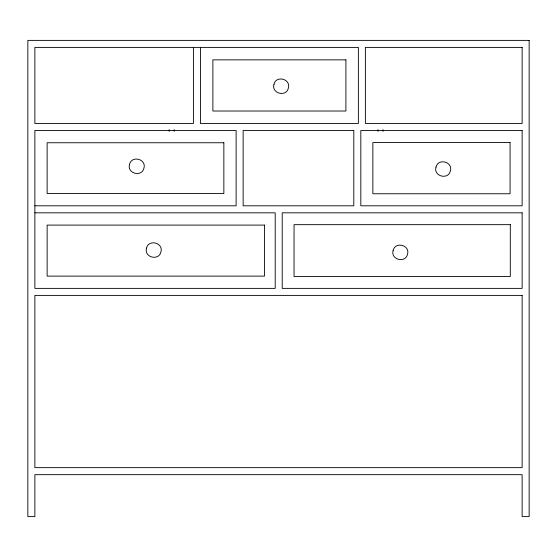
<?xml version="1.0" encoding="UTF-8"?>
<svg xmlns="http://www.w3.org/2000/svg" width="557" height="557" viewBox="0 0 557 557"><rect width="100%" height="100%" fill="white"/><g stroke="black" fill="none" stroke-linecap="round" stroke-linejoin="round"><path stroke-width="0.84" d="M34.868 205.812L236.119 205.812L236.119 130.491L34.868 130.491L34.868 288.38L275.2 288.38L275.2 212.83L34.868 212.83M382.993 129.635L382.993 131.368M377.98 129.635L377.98 131.368M200.429 47.401L200.429 123.473L358.367 123.473L358.367 47.401L34.868 47.401L34.868 123.473L193.411 123.473L193.411 47.401M174.174 129.635L174.174 131.368M169.161 129.635L169.161 131.368M129.544 164.364C126.724 173.499 141.791 177.537 143.915 168.214C146.742 159.079 131.668 155.041 129.544 164.364M146.54 248.13C143.713 257.271 158.787 261.31 160.91 251.98C163.73 242.845 148.663 238.807 146.54 248.13M273.974 84.288C271.148 93.43 286.221 97.468 288.345 88.138C291.165 79.003 276.098 74.965 273.974 84.288M393.138 250.441C390.318 259.576 405.385 263.614 407.508 254.291C410.335 245.15 395.261 241.111 393.138 250.441M435.999 167.121C433.179 176.256 448.246 180.294 450.369 170.971C453.196 161.836 438.122 157.798 435.999 167.121M529.15 40.383L27.85 40.383L27.85 516.618L34.868 516.618L34.868 474.668L522.132 474.668L522.132 516.618L529.15 516.618L529.15 40.383M522.132 47.401L365.385 47.401L365.385 123.473L522.132 123.473L522.132 47.401M345.904 59.857L212.885 59.857L212.885 111.017L345.904 111.017L345.904 59.857M353.806 130.491L243.137 130.491L243.137 205.812L353.806 205.812L353.806 130.491M522.132 130.491L360.825 130.491L360.825 205.812L522.132 205.812L522.132 130.491M510.08 142.543L372.87 142.543L372.87 193.759L510.08 193.759L510.08 142.543M223.851 142.752L47.129 142.752L47.129 193.551L223.851 193.551L223.851 142.752M522.132 212.83L282.218 212.83L282.218 288.38L522.132 288.38L522.132 212.83M510.303 224.659L294.047 224.659L294.047 276.557L510.303 276.557L510.303 224.659M264.484 225.098L47.136 225.098L47.136 276.119L264.484 276.119L264.484 225.098M522.132 295.398L34.868 295.398L34.868 467.65L522.132 467.65L522.132 295.398"/></g></svg>
